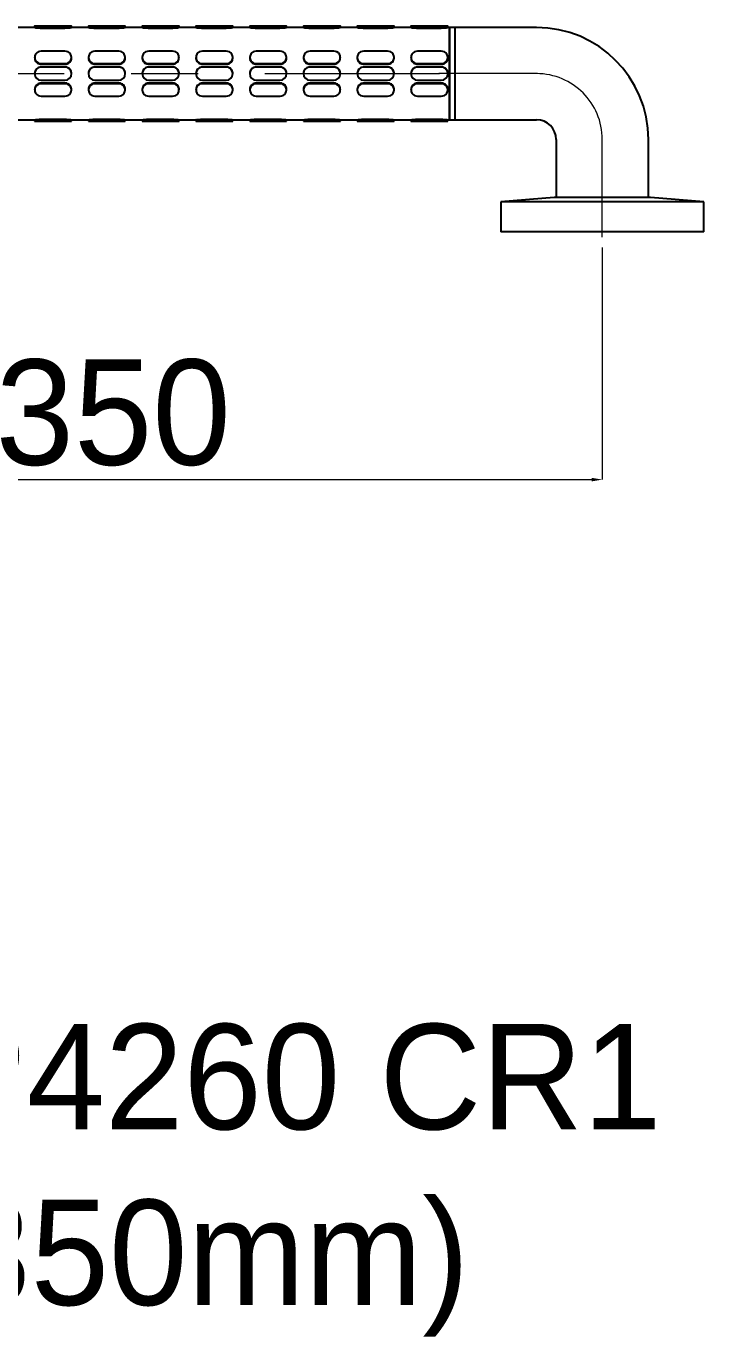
# Model space of a CAD drawing. Extents: x 0 to 3255, y 0 to 2385.
# Drawn here: x 1530.7 to 1787.8, y 749.2 to 1246.5 of the extents above; entities that cross this region are included whole.
import ezdxf

# ---------------------------------------------------------------- set-up
doc = ezdxf.new("R2010")
doc.units = 0
doc.header["$LTSCALE"] = 10
doc.header["$MEASUREMENT"] = 0
doc.header["$PDMODE"] = 3
doc.header["$PDSIZE"] = -10
doc.linetypes.add('CENTERX2', pattern=[20.32, 12.7, -2.54, 2.54, -2.54])
doc.layers.get('0').update_dxf_attribs({"linetype": 'CONTINUOUS'})
doc.layers.get('DEFPOINTS').update_dxf_attribs({"linetype": 'CONTINUOUS'})
doc.layers.add('10', color=7, linetype='CONTINUOUS')
doc.layers.add('中心线层', color=1, linetype='CENTERX2', lineweight=25)
doc.styles.add('Daelim Dimension', font='')
doc.styles.get('Daelim Dimension').set_extended_font_data('나눔고딕')
doc.dimstyles.new('DEFAULT', dxfattribs={"dimscale": 2, "dimtxt": 2, "dimasz": 2, "dimexe": 0, "dimexo": 2, "dimgap": 1, "dimtad": 1, "dimdec": 0, "dimzin": 9, "dimdsep": 46, "dimtxsty": 'Daelim Dimension', "dimcen": 0.5, "dimclrd": 5, "dimclre": 5, "dimclrt": 256, "dimadec": 1, "dimazin": 0, "dimtfac": 1, "dimtdec": 0, "dimtix": 1, "dimtmove": 0, "dimatfit": 3, "dimfxl": 1, "dimtolj": 1, "dimtzin": 1, "dimlwd": 9, "dimlwe": 9, "dimarcsym": 0})

# ---------------------------------------------------------------- blocks, each defined once
blk = doc.blocks.new('*D4')
at = {"layer": '10', "color": 5, "lineweight": 9, "transparency": 16777216}
for p, q in [((1393.32, 1162.5), (1393.32, 1074.47)), ((1749.32, 1162.5), (1749.32, 1074.47)), ((1397.32, 1074.47), (1745.32, 1074.47))]:
    blk.add_line(p, q, dxfattribs=at)
at = {"layer": '10', "color": 5, "transparency": 16777216}
for points in [[(1397.32, 1075.13), (1397.32, 1073.8), (1393.32, 1074.47)], [(1745.32, 1075.13), (1745.32, 1073.8), (1749.32, 1074.47)]]:
    blk.add_solid(points, dxfattribs=at)
at = {"layer": 'DEFPOINTS', "color": 0, "transparency": 16777216}
for p in [(1393.32, 1166.5), (1749.32, 1166.5), (1749.32, 1074.47)]:
    blk.add_point(p, dxfattribs=at)
at = {"layer": '10', "color": 7, "transparency": 16777216, "insert": (1563.73, 1120.07), "char_height": 40, "attachment_point": 2, "style": 'Daelim Dimension'}
blk.add_mtext('\\A1;350', dxfattribs=at)

msp = doc.modelspace()

# ---------------------------------------------------------------- linework, layer by layer
at = {"color": 7, "linetype": 'Continuous', "lineweight": 25}
for p, q in [((1533.96, 1246), (1527.49, 1246)), ((1533.92, 1246.5), (1533.92, 1246)), ((1545.42, 1246.5), (1536.42, 1246.5)), ((1536.42, 1246.5), (1545.42, 1246.5)), ((1536.42, 1245.82), (1545.42, 1245.82)), ((1554.36, 1246), (1547.89, 1246)), ((1547.92, 1246), (1547.92, 1246.5)), ((1554.32, 1246.5), (1554.32, 1246)), ((1565.82, 1246.5), (1556.82, 1246.5)), ((1556.82, 1246.5), (1565.82, 1246.5)), ((1556.82, 1245.82), (1565.82, 1245.82)), ((1574.76, 1246), (1568.29, 1246)), ((1568.32, 1246), (1568.32, 1246.5)), ((1574.72, 1246.5), (1574.72, 1246)), ((1586.22, 1246.5), (1577.22, 1246.5)), ((1577.22, 1246.5), (1586.22, 1246.5)), ((1577.22, 1245.82), (1586.22, 1245.82)), ((1595.16, 1246), (1588.69, 1246)), ((1588.72, 1246), (1588.72, 1246.5)), ((1595.12, 1246.5), (1595.12, 1246)), ((1606.62, 1246.5), (1597.62, 1246.5)), ((1597.62, 1246.5), (1606.62, 1246.5)), ((1597.62, 1245.82), (1606.62, 1245.82)), ((1615.56, 1246), (1609.09, 1246)), ((1609.12, 1246), (1609.12, 1246.5)), ((1615.52, 1246.5), (1615.52, 1246)), ((1627.02, 1246.5), (1618.02, 1246.5)), ((1618.02, 1246.5), (1627.02, 1246.5)), ((1618.02, 1245.82), (1627.02, 1245.82)), ((1635.96, 1246), (1629.49, 1246)), ((1629.52, 1246), (1629.52, 1246.5)), ((1635.92, 1246.5), (1635.92, 1246)), ((1647.42, 1246.5), (1638.42, 1246.5)), ((1638.42, 1246.5), (1647.42, 1246.5)), ((1638.42, 1245.82), (1647.42, 1245.82)), ((1656.36, 1246), (1649.89, 1246)), ((1649.92, 1246), (1649.92, 1246.5)), ((1656.32, 1246.5), (1656.32, 1246)), ((1667.82, 1246.5), (1658.82, 1246.5)), ((1658.82, 1246.5), (1667.82, 1246.5)), ((1658.82, 1245.82), (1667.82, 1245.82)), ((1676.76, 1246), (1670.29, 1246)), ((1670.32, 1246), (1670.32, 1246.5)), ((1676.72, 1246.5), (1676.72, 1246)), ((1688.22, 1246.5), (1679.22, 1246.5)), ((1679.22, 1246.5), (1688.22, 1246.5)), ((1679.22, 1245.82), (1688.22, 1245.82)), ((1691.32, 1246), (1690.69, 1246)), ((1690.72, 1246), (1690.72, 1246.5)), ((1693.32, 1246), (1691.32, 1246)), ((1691.32, 1228.5), (1691.32, 1246)), ((1691.32, 1246), (1691.32, 1228.5)), ((1724.32, 1246), (1693.32, 1246)), ((1693.32, 1246), (1693.32, 1228.5)), ((1693.32, 1246), (1693.32, 1211)), ((1533.92, 1234.66), (1533.92, 1234.48)), ((1545.42, 1237), (1536.42, 1237)), ((1547.92, 1234.48), (1547.92, 1234.66)), ((1554.32, 1234.66), (1554.32, 1234.48)), ((1565.82, 1237), (1556.82, 1237)), ((1568.32, 1234.48), (1568.32, 1234.66)), ((1574.72, 1234.66), (1574.72, 1234.48)), ((1586.22, 1237), (1577.22, 1237)), ((1588.72, 1234.48), (1588.72, 1234.66)), ((1595.12, 1234.66), (1595.12, 1234.48)), ((1606.62, 1237), (1597.62, 1237)), ((1609.12, 1234.48), (1609.12, 1234.66)), ((1615.52, 1234.66), (1615.52, 1234.48)), ((1627.02, 1237), (1618.02, 1237)), ((1629.52, 1234.48), (1629.52, 1234.66)), ((1635.92, 1234.66), (1635.92, 1234.48)), ((1647.42, 1237), (1638.42, 1237)), ((1649.92, 1234.48), (1649.92, 1234.66)), ((1656.32, 1234.66), (1656.32, 1234.48)), ((1667.82, 1237), (1658.82, 1237)), ((1670.32, 1234.48), (1670.32, 1234.66)), ((1676.72, 1234.66), (1676.72, 1234.48)), ((1688.22, 1237), (1679.22, 1237)), ((1690.72, 1234.48), (1690.72, 1234.66)), ((1533.92, 1228.5), (1533.92, 1228.5)), ((1536.42, 1232.31), (1545.42, 1232.31)), ((1536.42, 1232.07), (1545.42, 1232.07)), ((1545.42, 1231), (1536.42, 1231)), ((1545.42, 1231), (1536.42, 1231)), ((1547.92, 1228.5), (1547.92, 1228.5)), ((1554.32, 1228.5), (1554.32, 1228.5)), ((1556.82, 1232.31), (1565.82, 1232.31)), ((1556.82, 1232.07), (1565.82, 1232.07)), ((1565.82, 1231), (1556.82, 1231)), ((1565.82, 1231), (1556.82, 1231)), ((1568.32, 1228.5), (1568.32, 1228.5)), ((1574.72, 1228.5), (1574.72, 1228.5)), ((1577.22, 1232.31), (1586.22, 1232.31)), ((1577.22, 1232.07), (1586.22, 1232.07)), ((1586.22, 1231), (1577.22, 1231)), ((1586.22, 1231), (1577.22, 1231)), ((1588.72, 1228.5), (1588.72, 1228.5)), ((1595.12, 1228.5), (1595.12, 1228.5)), ((1597.62, 1232.31), (1606.62, 1232.31)), ((1597.62, 1232.07), (1606.62, 1232.07)), ((1606.62, 1231), (1597.62, 1231)), ((1606.62, 1231), (1597.62, 1231)), ((1609.12, 1228.5), (1609.12, 1228.5)), ((1615.52, 1228.5), (1615.52, 1228.5)), ((1618.02, 1232.31), (1627.02, 1232.31)), ((1618.02, 1232.07), (1627.02, 1232.07)), ((1627.02, 1231), (1618.02, 1231)), ((1627.02, 1231), (1618.02, 1231)), ((1629.52, 1228.5), (1629.52, 1228.5)), ((1635.92, 1228.5), (1635.92, 1228.5)), ((1638.42, 1232.31), (1647.42, 1232.31)), ((1638.42, 1232.07), (1647.42, 1232.07)), ((1647.42, 1231), (1638.42, 1231)), ((1647.42, 1231), (1638.42, 1231)), ((1649.92, 1228.5), (1649.92, 1228.5)), ((1656.32, 1228.5), (1656.32, 1228.5)), ((1658.82, 1232.31), (1667.82, 1232.31)), ((1658.82, 1232.07), (1667.82, 1232.07)), ((1667.82, 1231), (1658.82, 1231)), ((1667.82, 1231), (1658.82, 1231)), ((1670.32, 1228.5), (1670.32, 1228.5)), ((1676.72, 1228.5), (1676.72, 1228.5)), ((1679.22, 1232.31), (1688.22, 1232.31)), ((1679.22, 1232.07), (1688.22, 1232.07)), ((1688.22, 1231), (1679.22, 1231)), ((1688.22, 1231), (1679.22, 1231)), ((1690.72, 1228.5), (1690.72, 1228.5)), ((1691.32, 1211), (1691.32, 1228.5)), ((1691.32, 1228.5), (1691.32, 1211)), ((1693.32, 1228.5), (1693.32, 1211)), ((1536.42, 1226), (1545.42, 1226)), ((1545.42, 1224.92), (1536.42, 1224.92)), ((1545.42, 1224.69), (1536.42, 1224.69)), ((1556.82, 1226), (1565.82, 1226)), ((1565.82, 1224.92), (1556.82, 1224.92)), ((1565.82, 1224.69), (1556.82, 1224.69)), ((1577.22, 1226), (1586.22, 1226)), ((1586.22, 1224.92), (1577.22, 1224.92)), ((1586.22, 1224.69), (1577.22, 1224.69)), ((1597.62, 1226), (1606.62, 1226)), ((1606.62, 1224.92), (1597.62, 1224.92)), ((1606.62, 1224.69), (1597.62, 1224.69)), ((1618.02, 1226), (1627.02, 1226)), ((1627.02, 1224.92), (1618.02, 1224.92)), ((1627.02, 1224.69), (1618.02, 1224.69)), ((1638.42, 1226), (1647.42, 1226)), ((1647.42, 1224.92), (1638.42, 1224.92)), ((1647.42, 1224.69), (1638.42, 1224.69)), ((1658.82, 1226), (1667.82, 1226)), ((1667.82, 1224.92), (1658.82, 1224.92)), ((1667.82, 1224.69), (1658.82, 1224.69)), ((1679.22, 1226), (1688.22, 1226)), ((1688.22, 1224.92), (1679.22, 1224.92)), ((1688.22, 1224.69), (1679.22, 1224.69)), ((1533.92, 1222.52), (1533.92, 1222.34)), ((1536.42, 1219.99), (1545.42, 1219.99)), ((1547.92, 1222.34), (1547.92, 1222.52)), ((1554.32, 1222.52), (1554.32, 1222.34)), ((1556.82, 1219.99), (1565.82, 1219.99)), ((1568.32, 1222.34), (1568.32, 1222.52)), ((1574.72, 1222.52), (1574.72, 1222.34)), ((1577.22, 1219.99), (1586.22, 1219.99)), ((1588.72, 1222.34), (1588.72, 1222.52)), ((1595.12, 1222.52), (1595.12, 1222.34)), ((1597.62, 1219.99), (1606.62, 1219.99)), ((1609.12, 1222.34), (1609.12, 1222.52)), ((1615.52, 1222.52), (1615.52, 1222.34)), ((1618.02, 1219.99), (1627.02, 1219.99)), ((1629.52, 1222.34), (1629.52, 1222.52)), ((1635.92, 1222.52), (1635.92, 1222.34)), ((1638.42, 1219.99), (1647.42, 1219.99)), ((1649.92, 1222.34), (1649.92, 1222.52)), ((1656.32, 1222.52), (1656.32, 1222.34)), ((1658.82, 1219.99), (1667.82, 1219.99)), ((1670.32, 1222.34), (1670.32, 1222.52)), ((1676.72, 1222.52), (1676.72, 1222.34)), ((1679.22, 1219.99), (1688.22, 1219.99)), ((1690.72, 1222.34), (1690.72, 1222.52)), ((1527.49, 1211), (1533.96, 1211)), ((1533.92, 1211), (1533.92, 1210.5)), ((1536.42, 1211.18), (1545.42, 1211.18)), ((1536.42, 1210.5), (1545.42, 1210.5)), ((1547.89, 1211), (1554.36, 1211)), ((1547.92, 1210.5), (1547.92, 1211)), ((1554.32, 1211), (1554.32, 1210.5)), ((1556.82, 1211.18), (1565.82, 1211.18)), ((1556.82, 1210.5), (1565.82, 1210.5)), ((1568.29, 1211), (1574.76, 1211)), ((1568.32, 1210.5), (1568.32, 1211)), ((1574.72, 1211), (1574.72, 1210.5)), ((1577.22, 1211.18), (1586.22, 1211.18)), ((1577.22, 1210.5), (1586.22, 1210.5)), ((1588.69, 1211), (1595.16, 1211)), ((1588.72, 1210.5), (1588.72, 1211)), ((1595.12, 1211), (1595.12, 1210.5)), ((1597.62, 1211.18), (1606.62, 1211.18)), ((1597.62, 1210.5), (1606.62, 1210.5)), ((1609.09, 1211), (1615.56, 1211)), ((1609.12, 1210.5), (1609.12, 1211)), ((1615.52, 1211), (1615.52, 1210.5)), ((1618.02, 1211.18), (1627.02, 1211.18)), ((1618.02, 1210.5), (1627.02, 1210.5)), ((1629.49, 1211), (1635.96, 1211)), ((1629.52, 1210.5), (1629.52, 1211)), ((1635.92, 1211), (1635.92, 1210.5)), ((1638.42, 1211.18), (1647.42, 1211.18)), ((1638.42, 1210.5), (1647.42, 1210.5)), ((1649.89, 1211), (1656.36, 1211)), ((1649.92, 1210.5), (1649.92, 1211)), ((1656.32, 1211), (1656.32, 1210.5)), ((1658.82, 1211.18), (1667.82, 1211.18)), ((1658.82, 1210.5), (1667.82, 1210.5)), ((1670.29, 1211), (1676.76, 1211)), ((1670.32, 1210.5), (1670.32, 1211)), ((1676.72, 1211), (1676.72, 1210.5)), ((1679.22, 1211.18), (1688.22, 1211.18)), ((1679.22, 1210.5), (1688.22, 1210.5)), ((1690.69, 1211), (1691.32, 1211)), ((1690.72, 1210.5), (1690.72, 1211)), ((1691.32, 1211), (1693.32, 1211)), ((1693.32, 1211), (1724.32, 1211)), ((1731.82, 1203.5), (1731.82, 1181.5)), ((1766.82, 1181.5), (1766.82, 1203.5)), ((1731.07, 1181.5), (1710.82, 1179.89)), ((1710.82, 1179.89), (1710.82, 1168.5)), ((1787.82, 1179.89), (1710.82, 1179.89)), ((1767.57, 1181.5), (1731.07, 1181.5)), ((1787.82, 1179.89), (1767.57, 1181.5)), ((1787.82, 1168.5), (1787.82, 1179.89)), ((1787.82, 1168.5), (1710.82, 1168.5))]:
    msp.add_line(p, q, dxfattribs=at)
at = {"color": 7, "linetype": 'Continuous', "lineweight": 25, "flags": 128}
for points in [[(1536.42, 1246.5), (1535.47, 1246.5), (1534.66, 1246.5), (1534.11, 1246.5), (1533.92, 1246.5), (1534.11, 1246.5), (1534.66, 1246.5), (1535.47, 1246.5), (1536.42, 1246.5)], [(1545.42, 1246.5), (1546.38, 1246.5), (1547.19, 1246.5), (1547.73, 1246.5), (1547.92, 1246.5), (1547.73, 1246.5), (1547.19, 1246.5), (1546.38, 1246.5), (1545.42, 1246.5)], [(1556.82, 1246.5), (1555.87, 1246.5), (1555.06, 1246.5), (1554.51, 1246.5), (1554.32, 1246.5), (1554.51, 1246.5), (1555.06, 1246.5), (1555.87, 1246.5), (1556.82, 1246.5)], [(1565.82, 1246.5), (1566.78, 1246.5), (1567.59, 1246.5), (1568.13, 1246.5), (1568.32, 1246.5), (1568.13, 1246.5), (1567.59, 1246.5), (1566.78, 1246.5), (1565.82, 1246.5)], [(1577.22, 1246.5), (1576.27, 1246.5), (1575.46, 1246.5), (1574.91, 1246.5), (1574.72, 1246.5), (1574.91, 1246.5), (1575.46, 1246.5), (1576.27, 1246.5), (1577.22, 1246.5)], [(1586.22, 1246.5), (1587.18, 1246.5), (1587.99, 1246.5), (1588.53, 1246.5), (1588.72, 1246.5), (1588.53, 1246.5), (1587.99, 1246.5), (1587.18, 1246.5), (1586.22, 1246.5)], [(1597.62, 1246.5), (1596.67, 1246.5), (1595.86, 1246.5), (1595.31, 1246.5), (1595.12, 1246.5), (1595.31, 1246.5), (1595.86, 1246.5), (1596.67, 1246.5), (1597.62, 1246.5)], [(1606.62, 1246.5), (1607.58, 1246.5), (1608.39, 1246.5), (1608.93, 1246.5), (1609.12, 1246.5), (1608.93, 1246.5), (1608.39, 1246.5), (1607.58, 1246.5), (1606.62, 1246.5)], [(1618.02, 1246.5), (1617.07, 1246.5), (1616.26, 1246.5), (1615.71, 1246.5), (1615.52, 1246.5), (1615.71, 1246.5), (1616.26, 1246.5), (1617.07, 1246.5), (1618.02, 1246.5)], [(1627.02, 1246.5), (1627.98, 1246.5), (1628.79, 1246.5), (1629.33, 1246.5), (1629.52, 1246.5), (1629.33, 1246.5), (1628.79, 1246.5), (1627.98, 1246.5), (1627.02, 1246.5)], [(1638.42, 1246.5), (1637.47, 1246.5), (1636.66, 1246.5), (1636.11, 1246.5), (1635.92, 1246.5), (1636.11, 1246.5), (1636.66, 1246.5), (1637.47, 1246.5), (1638.42, 1246.5)], [(1647.42, 1246.5), (1648.38, 1246.5), (1649.19, 1246.5), (1649.73, 1246.5), (1649.92, 1246.5), (1649.73, 1246.5), (1649.19, 1246.5), (1648.38, 1246.5), (1647.42, 1246.5)], [(1658.82, 1246.5), (1657.87, 1246.5), (1657.06, 1246.5), (1656.51, 1246.5), (1656.32, 1246.5), (1656.51, 1246.5), (1657.06, 1246.5), (1657.87, 1246.5), (1658.82, 1246.5)], [(1667.82, 1246.5), (1668.78, 1246.5), (1669.59, 1246.5), (1670.13, 1246.5), (1670.32, 1246.5), (1670.13, 1246.5), (1669.59, 1246.5), (1668.78, 1246.5), (1667.82, 1246.5)], [(1679.22, 1246.5), (1678.27, 1246.5), (1677.46, 1246.5), (1676.91, 1246.5), (1676.72, 1246.5), (1676.91, 1246.5), (1677.46, 1246.5), (1678.27, 1246.5), (1679.22, 1246.5)], [(1688.22, 1246.5), (1689.18, 1246.5), (1689.99, 1246.5), (1690.53, 1246.5), (1690.72, 1246.5), (1690.53, 1246.5), (1689.99, 1246.5), (1689.18, 1246.5), (1688.22, 1246.5)], [(1533.92, 1210.5), (1534.11, 1210.5), (1534.66, 1210.5), (1535.47, 1210.5), (1536.42, 1210.5)], [(1545.42, 1210.5), (1546.38, 1210.5), (1547.19, 1210.5), (1547.73, 1210.5), (1547.92, 1210.5)], [(1554.32, 1210.5), (1554.51, 1210.5), (1555.06, 1210.5), (1555.87, 1210.5), (1556.82, 1210.5)], [(1565.82, 1210.5), (1566.78, 1210.5), (1567.59, 1210.5), (1568.13, 1210.5), (1568.32, 1210.5)], [(1574.72, 1210.5), (1574.91, 1210.5), (1575.46, 1210.5), (1576.27, 1210.5), (1577.22, 1210.5)], [(1586.22, 1210.5), (1587.18, 1210.5), (1587.99, 1210.5), (1588.53, 1210.5), (1588.72, 1210.5)], [(1595.12, 1210.5), (1595.31, 1210.5), (1595.86, 1210.5), (1596.67, 1210.5), (1597.62, 1210.5)], [(1606.62, 1210.5), (1607.58, 1210.5), (1608.39, 1210.5), (1608.93, 1210.5), (1609.12, 1210.5)], [(1615.52, 1210.5), (1615.71, 1210.5), (1616.26, 1210.5), (1617.07, 1210.5), (1618.02, 1210.5)], [(1627.02, 1210.5), (1627.98, 1210.5), (1628.79, 1210.5), (1629.33, 1210.5), (1629.52, 1210.5)], [(1635.92, 1210.5), (1636.11, 1210.5), (1636.66, 1210.5), (1637.47, 1210.5), (1638.42, 1210.5)], [(1647.42, 1210.5), (1648.38, 1210.5), (1649.19, 1210.5), (1649.73, 1210.5), (1649.92, 1210.5)], [(1656.32, 1210.5), (1656.51, 1210.5), (1657.06, 1210.5), (1657.87, 1210.5), (1658.82, 1210.5)], [(1667.82, 1210.5), (1668.78, 1210.5), (1669.59, 1210.5), (1670.13, 1210.5), (1670.32, 1210.5)], [(1676.72, 1210.5), (1676.91, 1210.5), (1677.46, 1210.5), (1678.27, 1210.5), (1679.22, 1210.5)], [(1688.22, 1210.5), (1689.18, 1210.5), (1689.99, 1210.5), (1690.53, 1210.5), (1690.72, 1210.5)]]:
    msp.add_lwpolyline(points, dxfattribs=at)
at = {"color": 7, "linetype": 'Continuous', "lineweight": 25}
for centre, radius, start, end in [((1724.32, 1203.5), 42.5, 0, 90), ((1536.31, 1234.66), 2.35, 87.1336, 272.8664), ((1545.54, 1234.66), 2.35, 267.1336, 92.8664), ((1556.71, 1234.66), 2.35, 87.1336, 272.8664), ((1565.94, 1234.66), 2.35, 267.1336, 92.8664), ((1577.11, 1234.66), 2.35, 87.1336, 272.8664), ((1586.34, 1234.66), 2.35, 267.1336, 92.8664), ((1597.51, 1234.66), 2.35, 87.1336, 272.8664), ((1606.74, 1234.66), 2.35, 267.1336, 92.8664), ((1617.91, 1234.66), 2.35, 87.1336, 272.8664), ((1627.14, 1234.66), 2.35, 267.1336, 92.8664), ((1638.31, 1234.66), 2.35, 87.1336, 272.8664), ((1647.54, 1234.66), 2.35, 267.1336, 92.8664), ((1658.71, 1234.66), 2.35, 87.1336, 272.8664), ((1667.94, 1234.66), 2.35, 267.1336, 92.8664), ((1679.11, 1234.66), 2.35, 87.1336, 272.8664), ((1688.34, 1234.66), 2.35, 267.1336, 92.8664), ((1536.42, 1228.5), 2.5, 90, 270), ((1545.42, 1228.5), 2.5, 270, 90), ((1556.82, 1228.5), 2.5, 90, 270), ((1565.82, 1228.5), 2.5, 270, 90), ((1577.22, 1228.5), 2.5, 90, 270), ((1586.22, 1228.5), 2.5, 270, 90), ((1597.62, 1228.5), 2.5, 90, 270), ((1606.62, 1228.5), 2.5, 270, 90), ((1618.02, 1228.5), 2.5, 90, 270), ((1627.02, 1228.5), 2.5, 270, 90), ((1638.42, 1228.5), 2.5, 90, 270), ((1647.42, 1228.5), 2.5, 270, 90), ((1658.82, 1228.5), 2.5, 90, 270), ((1667.82, 1228.5), 2.5, 270, 90), ((1679.22, 1228.5), 2.5, 90, 270), ((1688.22, 1228.5), 2.5, 270, 90), ((1536.31, 1222.34), 2.35, 87.1314, 272.8686), ((1545.54, 1222.34), 2.35, 267.1314, 92.8686), ((1556.71, 1222.34), 2.35, 87.1314, 272.8686), ((1565.94, 1222.34), 2.35, 267.1314, 92.8686), ((1577.11, 1222.34), 2.35, 87.1314, 272.8686), ((1586.34, 1222.34), 2.35, 267.1314, 92.8686), ((1597.51, 1222.34), 2.35, 87.1314, 272.8686), ((1606.74, 1222.34), 2.35, 267.1314, 92.8686), ((1617.91, 1222.34), 2.35, 87.1314, 272.8686), ((1627.14, 1222.34), 2.35, 267.1314, 92.8686), ((1638.31, 1222.34), 2.35, 87.1314, 272.8686), ((1647.54, 1222.34), 2.35, 267.1314, 92.8686), ((1658.71, 1222.34), 2.35, 87.1314, 272.8686), ((1667.94, 1222.34), 2.35, 267.1314, 92.8686), ((1679.11, 1222.34), 2.35, 87.1314, 272.8686), ((1688.34, 1222.34), 2.35, 267.1314, 92.8686), ((1724.32, 1203.5), 7.5, 0, 90)]:
    msp.add_arc(centre, radius, start, end, dxfattribs=at)
for points, knots in [([(1533.96, 1246), (1533.95, 1246), (1533.91, 1246), (1534.14, 1245.97), (1534.61, 1245.91), (1535.31, 1245.85), (1535.95, 1245.82), (1536.33, 1245.82), (1536.42, 1245.82)], [0, 0, 0, 0, 0.071188, 0.283484, 0.496529, 0.71147, 0.926531, 1, 1, 1, 1]), ([(1545.42, 1245.82), (1545.7, 1245.82), (1546.26, 1245.83), (1547.01, 1245.89), (1547.57, 1245.95), (1547.89, 1246), (1547.89, 1246), (1547.89, 1246)], [0, 0, 0, 0, 0.213281, 0.426508, 0.641108, 0.856624, 1, 1, 1, 1]), ([(1554.36, 1246), (1554.35, 1246), (1554.31, 1246), (1554.54, 1245.97), (1555.01, 1245.91), (1555.71, 1245.85), (1556.35, 1245.82), (1556.73, 1245.82), (1556.82, 1245.82)], [0, 0, 0, 0, 0.071188, 0.283484, 0.496529, 0.71147, 0.926531, 1, 1, 1, 1]), ([(1565.82, 1245.82), (1566.1, 1245.82), (1566.66, 1245.83), (1567.41, 1245.89), (1567.97, 1245.95), (1568.29, 1246), (1568.29, 1246), (1568.29, 1246)], [0, 0, 0, 0, 0.213281, 0.426508, 0.641108, 0.856624, 1, 1, 1, 1]), ([(1574.76, 1246), (1574.75, 1246), (1574.71, 1246), (1574.94, 1245.97), (1575.41, 1245.91), (1576.11, 1245.85), (1576.75, 1245.82), (1577.13, 1245.82), (1577.22, 1245.82)], [0, 0, 0, 0, 0.071188, 0.283484, 0.496529, 0.71147, 0.926531, 1, 1, 1, 1]), ([(1586.22, 1245.82), (1586.5, 1245.82), (1587.06, 1245.83), (1587.81, 1245.89), (1588.37, 1245.95), (1588.69, 1246), (1588.69, 1246), (1588.69, 1246)], [0, 0, 0, 0, 0.213281, 0.426508, 0.641108, 0.856624, 1, 1, 1, 1]), ([(1595.16, 1246), (1595.15, 1246), (1595.11, 1246), (1595.34, 1245.97), (1595.81, 1245.91), (1596.51, 1245.85), (1597.15, 1245.82), (1597.53, 1245.82), (1597.62, 1245.82)], [0, 0, 0, 0, 0.071188, 0.283484, 0.496529, 0.71147, 0.926531, 1, 1, 1, 1]), ([(1606.62, 1245.82), (1606.9, 1245.82), (1607.46, 1245.83), (1608.21, 1245.89), (1608.77, 1245.95), (1609.09, 1246), (1609.09, 1246), (1609.09, 1246)], [0, 0, 0, 0, 0.213281, 0.426508, 0.641108, 0.856624, 1, 1, 1, 1]), ([(1615.56, 1246), (1615.55, 1246), (1615.51, 1246), (1615.74, 1245.97), (1616.21, 1245.91), (1616.91, 1245.85), (1617.55, 1245.82), (1617.93, 1245.82), (1618.02, 1245.82)], [0, 0, 0, 0, 0.071188, 0.283484, 0.496529, 0.71147, 0.926531, 1, 1, 1, 1]), ([(1627.02, 1245.82), (1627.3, 1245.82), (1627.86, 1245.83), (1628.61, 1245.89), (1629.17, 1245.95), (1629.49, 1246), (1629.49, 1246), (1629.49, 1246)], [0, 0, 0, 0, 0.213281, 0.426508, 0.641108, 0.856624, 1, 1, 1, 1]), ([(1635.96, 1246), (1635.95, 1246), (1635.91, 1246), (1636.14, 1245.97), (1636.61, 1245.91), (1637.31, 1245.85), (1637.95, 1245.82), (1638.33, 1245.82), (1638.42, 1245.82)], [0, 0, 0, 0, 0.071188, 0.283484, 0.496529, 0.71147, 0.926531, 1, 1, 1, 1]), ([(1647.42, 1245.82), (1647.7, 1245.82), (1648.26, 1245.83), (1649.01, 1245.89), (1649.57, 1245.95), (1649.89, 1246), (1649.89, 1246), (1649.89, 1246)], [0, 0, 0, 0, 0.213281, 0.426508, 0.641108, 0.856624, 1, 1, 1, 1]), ([(1656.36, 1246), (1656.35, 1246), (1656.31, 1246), (1656.54, 1245.97), (1657.01, 1245.91), (1657.71, 1245.85), (1658.35, 1245.82), (1658.73, 1245.82), (1658.82, 1245.82)], [0, 0, 0, 0, 0.071188, 0.283484, 0.496529, 0.71147, 0.926531, 1, 1, 1, 1]), ([(1667.82, 1245.82), (1668.1, 1245.82), (1668.66, 1245.83), (1669.41, 1245.89), (1669.97, 1245.95), (1670.29, 1246), (1670.29, 1246), (1670.29, 1246)], [0, 0, 0, 0, 0.213281, 0.426508, 0.641108, 0.856624, 1, 1, 1, 1]), ([(1676.76, 1246), (1676.75, 1246), (1676.71, 1246), (1676.94, 1245.97), (1677.41, 1245.91), (1678.11, 1245.85), (1678.75, 1245.82), (1679.13, 1245.82), (1679.22, 1245.82)], [0, 0, 0, 0, 0.071188, 0.283484, 0.496529, 0.71147, 0.926531, 1, 1, 1, 1]), ([(1688.22, 1245.82), (1688.5, 1245.82), (1689.06, 1245.83), (1689.81, 1245.89), (1690.37, 1245.95), (1690.69, 1246), (1690.69, 1246), (1690.69, 1246)], [0, 0, 0, 0, 0.213281, 0.426508, 0.641108, 0.856624, 1, 1, 1, 1]), ([(1533.96, 1234.48), (1533.95, 1234.4), (1533.91, 1234.05), (1534.14, 1233.44), (1534.61, 1232.77), (1535.31, 1232.28), (1535.95, 1232.09), (1536.33, 1232.08), (1536.42, 1232.07)], [0, 0, 0, 0, 0.070496, 0.28295, 0.496154, 0.711255, 0.926476, 1, 1, 1, 1]), ([(1545.42, 1232.07), (1545.7, 1232.1), (1546.26, 1232.15), (1547.01, 1232.57), (1547.57, 1233.19), (1547.89, 1233.86), (1547.89, 1234.31), (1547.89, 1234.48)], [0, 0, 0, 0, 0.213248, 0.426444, 0.641012, 0.856495, 1, 1, 1, 1]), ([(1554.36, 1234.48), (1554.35, 1234.4), (1554.31, 1234.05), (1554.54, 1233.44), (1555.01, 1232.77), (1555.71, 1232.28), (1556.35, 1232.09), (1556.73, 1232.08), (1556.82, 1232.07)], [0, 0, 0, 0, 0.070496, 0.28295, 0.496154, 0.711255, 0.926476, 1, 1, 1, 1]), ([(1565.82, 1232.07), (1566.1, 1232.1), (1566.66, 1232.15), (1567.41, 1232.57), (1567.97, 1233.19), (1568.29, 1233.86), (1568.29, 1234.31), (1568.29, 1234.48)], [0, 0, 0, 0, 0.213248, 0.426444, 0.641012, 0.856495, 1, 1, 1, 1]), ([(1574.76, 1234.48), (1574.75, 1234.4), (1574.71, 1234.05), (1574.94, 1233.44), (1575.41, 1232.77), (1576.11, 1232.28), (1576.75, 1232.09), (1577.13, 1232.08), (1577.22, 1232.07)], [0, 0, 0, 0, 0.070496, 0.28295, 0.496154, 0.711255, 0.926476, 1, 1, 1, 1]), ([(1586.22, 1232.07), (1586.5, 1232.1), (1587.06, 1232.15), (1587.81, 1232.57), (1588.37, 1233.19), (1588.69, 1233.86), (1588.69, 1234.31), (1588.69, 1234.48)], [0, 0, 0, 0, 0.213248, 0.426444, 0.641012, 0.856495, 1, 1, 1, 1]), ([(1595.16, 1234.48), (1595.15, 1234.4), (1595.11, 1234.05), (1595.34, 1233.44), (1595.81, 1232.77), (1596.51, 1232.28), (1597.15, 1232.09), (1597.53, 1232.08), (1597.62, 1232.07)], [0, 0, 0, 0, 0.070496, 0.28295, 0.496154, 0.711255, 0.926476, 1, 1, 1, 1]), ([(1606.62, 1232.07), (1606.9, 1232.1), (1607.46, 1232.15), (1608.21, 1232.57), (1608.77, 1233.19), (1609.09, 1233.86), (1609.09, 1234.31), (1609.09, 1234.48)], [0, 0, 0, 0, 0.213248, 0.426444, 0.641012, 0.856495, 1, 1, 1, 1]), ([(1615.56, 1234.48), (1615.55, 1234.4), (1615.51, 1234.05), (1615.74, 1233.44), (1616.21, 1232.77), (1616.91, 1232.28), (1617.55, 1232.09), (1617.93, 1232.08), (1618.02, 1232.07)], [0, 0, 0, 0, 0.070496, 0.28295, 0.496154, 0.711255, 0.926476, 1, 1, 1, 1]), ([(1627.02, 1232.07), (1627.3, 1232.1), (1627.86, 1232.15), (1628.61, 1232.57), (1629.17, 1233.19), (1629.49, 1233.86), (1629.49, 1234.31), (1629.49, 1234.48)], [0, 0, 0, 0, 0.213248, 0.426444, 0.641012, 0.856495, 1, 1, 1, 1]), ([(1635.96, 1234.48), (1635.95, 1234.4), (1635.91, 1234.05), (1636.14, 1233.44), (1636.61, 1232.77), (1637.31, 1232.28), (1637.95, 1232.09), (1638.33, 1232.08), (1638.42, 1232.07)], [0, 0, 0, 0, 0.070496, 0.28295, 0.496154, 0.711255, 0.926476, 1, 1, 1, 1]), ([(1647.42, 1232.07), (1647.7, 1232.1), (1648.26, 1232.15), (1649.01, 1232.57), (1649.57, 1233.19), (1649.89, 1233.86), (1649.89, 1234.31), (1649.89, 1234.48)], [0, 0, 0, 0, 0.213248, 0.426444, 0.641012, 0.856495, 1, 1, 1, 1]), ([(1656.36, 1234.48), (1656.35, 1234.4), (1656.31, 1234.05), (1656.54, 1233.44), (1657.01, 1232.77), (1657.71, 1232.28), (1658.35, 1232.09), (1658.73, 1232.08), (1658.82, 1232.07)], [0, 0, 0, 0, 0.070496, 0.28295, 0.496154, 0.711255, 0.926476, 1, 1, 1, 1]), ([(1667.82, 1232.07), (1668.1, 1232.1), (1668.66, 1232.15), (1669.41, 1232.57), (1669.97, 1233.19), (1670.29, 1233.86), (1670.29, 1234.31), (1670.29, 1234.48)], [0, 0, 0, 0, 0.213248, 0.426444, 0.641012, 0.856495, 1, 1, 1, 1]), ([(1676.76, 1234.48), (1676.75, 1234.4), (1676.71, 1234.05), (1676.94, 1233.44), (1677.41, 1232.77), (1678.11, 1232.28), (1678.75, 1232.09), (1679.13, 1232.08), (1679.22, 1232.07)], [0, 0, 0, 0, 0.070496, 0.28295, 0.496154, 0.711255, 0.926476, 1, 1, 1, 1]), ([(1688.22, 1232.07), (1688.5, 1232.1), (1689.06, 1232.15), (1689.81, 1232.57), (1690.37, 1233.19), (1690.69, 1233.86), (1690.69, 1234.31), (1690.69, 1234.48)], [0, 0, 0, 0, 0.213248, 0.426444, 0.641012, 0.856495, 1, 1, 1, 1]), ([(1536.42, 1231), (1536.14, 1230.97), (1535.59, 1230.92), (1534.84, 1230.49), (1534.28, 1229.86), (1533.96, 1229.16), (1533.96, 1228.69), (1533.96, 1228.5)], [0, 0, 0, 0, 0.213248, 0.426444, 0.641012, 0.856495, 1, 1, 1, 1]), ([(1547.89, 1228.5), (1547.9, 1228.59), (1547.94, 1228.96), (1547.71, 1229.6), (1547.24, 1230.29), (1546.54, 1230.79), (1545.9, 1230.98), (1545.52, 1231), (1545.42, 1231)], [0, 0, 0, 0, 0.070496, 0.28295, 0.496154, 0.711255, 0.926476, 1, 1, 1, 1]), ([(1556.82, 1231), (1556.54, 1230.97), (1555.99, 1230.92), (1555.24, 1230.49), (1554.68, 1229.86), (1554.36, 1229.16), (1554.36, 1228.69), (1554.36, 1228.5)], [0, 0, 0, 0, 0.213248, 0.426444, 0.641012, 0.856495, 1, 1, 1, 1]), ([(1568.29, 1228.5), (1568.3, 1228.59), (1568.34, 1228.96), (1568.11, 1229.6), (1567.64, 1230.29), (1566.94, 1230.79), (1566.3, 1230.98), (1565.92, 1231), (1565.82, 1231)], [0, 0, 0, 0, 0.070496, 0.28295, 0.496154, 0.711255, 0.926476, 1, 1, 1, 1]), ([(1577.22, 1231), (1576.94, 1230.97), (1576.39, 1230.92), (1575.64, 1230.49), (1575.08, 1229.86), (1574.76, 1229.16), (1574.76, 1228.69), (1574.76, 1228.5)], [0, 0, 0, 0, 0.213248, 0.426444, 0.641012, 0.856495, 1, 1, 1, 1]), ([(1588.69, 1228.5), (1588.7, 1228.59), (1588.74, 1228.96), (1588.51, 1229.6), (1588.04, 1230.29), (1587.34, 1230.79), (1586.7, 1230.98), (1586.32, 1231), (1586.22, 1231)], [0, 0, 0, 0, 0.070496, 0.28295, 0.496154, 0.711255, 0.926476, 1, 1, 1, 1]), ([(1597.62, 1231), (1597.34, 1230.97), (1596.79, 1230.92), (1596.04, 1230.49), (1595.48, 1229.86), (1595.16, 1229.16), (1595.16, 1228.69), (1595.16, 1228.5)], [0, 0, 0, 0, 0.213248, 0.426444, 0.641012, 0.856495, 1, 1, 1, 1]), ([(1609.09, 1228.5), (1609.1, 1228.59), (1609.14, 1228.96), (1608.91, 1229.6), (1608.44, 1230.29), (1607.74, 1230.79), (1607.1, 1230.98), (1606.72, 1231), (1606.62, 1231)], [0, 0, 0, 0, 0.070496, 0.28295, 0.496154, 0.711255, 0.926476, 1, 1, 1, 1]), ([(1618.02, 1231), (1617.74, 1230.97), (1617.19, 1230.92), (1616.44, 1230.49), (1615.88, 1229.86), (1615.56, 1229.16), (1615.56, 1228.69), (1615.56, 1228.5)], [0, 0, 0, 0, 0.213248, 0.426444, 0.641012, 0.856495, 1, 1, 1, 1]), ([(1629.49, 1228.5), (1629.5, 1228.59), (1629.54, 1228.96), (1629.31, 1229.6), (1628.84, 1230.29), (1628.14, 1230.79), (1627.5, 1230.98), (1627.12, 1231), (1627.02, 1231)], [0, 0, 0, 0, 0.070496, 0.28295, 0.496154, 0.711255, 0.926476, 1, 1, 1, 1]), ([(1638.42, 1231), (1638.14, 1230.97), (1637.59, 1230.92), (1636.84, 1230.49), (1636.28, 1229.86), (1635.96, 1229.16), (1635.96, 1228.69), (1635.96, 1228.5)], [0, 0, 0, 0, 0.213248, 0.426444, 0.641012, 0.856495, 1, 1, 1, 1]), ([(1649.89, 1228.5), (1649.9, 1228.59), (1649.94, 1228.96), (1649.71, 1229.6), (1649.24, 1230.29), (1648.54, 1230.79), (1647.9, 1230.98), (1647.52, 1231), (1647.42, 1231)], [0, 0, 0, 0, 0.070496, 0.28295, 0.496154, 0.711255, 0.926476, 1, 1, 1, 1]), ([(1658.82, 1231), (1658.54, 1230.97), (1657.99, 1230.92), (1657.24, 1230.49), (1656.68, 1229.86), (1656.36, 1229.16), (1656.36, 1228.69), (1656.36, 1228.5)], [0, 0, 0, 0, 0.213248, 0.426444, 0.641012, 0.856495, 1, 1, 1, 1]), ([(1670.29, 1228.5), (1670.3, 1228.59), (1670.34, 1228.96), (1670.11, 1229.6), (1669.64, 1230.29), (1668.94, 1230.79), (1668.3, 1230.98), (1667.92, 1231), (1667.82, 1231)], [0, 0, 0, 0, 0.070496, 0.28295, 0.496154, 0.711255, 0.926476, 1, 1, 1, 1]), ([(1679.22, 1231), (1678.94, 1230.97), (1678.39, 1230.92), (1677.64, 1230.49), (1677.08, 1229.86), (1676.76, 1229.16), (1676.76, 1228.69), (1676.76, 1228.5)], [0, 0, 0, 0, 0.213248, 0.426444, 0.641012, 0.856495, 1, 1, 1, 1]), ([(1690.69, 1228.5), (1690.7, 1228.59), (1690.74, 1228.96), (1690.51, 1229.6), (1690.04, 1230.29), (1689.34, 1230.79), (1688.7, 1230.98), (1688.32, 1231), (1688.22, 1231)], [0, 0, 0, 0, 0.070496, 0.28295, 0.496154, 0.711255, 0.926476, 1, 1, 1, 1]), ([(1536.42, 1224.92), (1536.14, 1224.9), (1535.59, 1224.84), (1534.84, 1224.42), (1534.28, 1223.81), (1533.96, 1223.13), (1533.96, 1222.69), (1533.96, 1222.51)], [0, 0, 0, 0, 0.213248, 0.426444, 0.641012, 0.856495, 1, 1, 1, 1]), ([(1547.89, 1222.52), (1547.9, 1222.6), (1547.94, 1222.95), (1547.71, 1223.56), (1547.24, 1224.23), (1546.54, 1224.72), (1545.9, 1224.91), (1545.52, 1224.92), (1545.42, 1224.92)], [0, 0, 0, 0, 0.070496, 0.28295, 0.496154, 0.711255, 0.926476, 1, 1, 1, 1]), ([(1556.82, 1224.92), (1556.54, 1224.9), (1555.99, 1224.84), (1555.24, 1224.42), (1554.68, 1223.81), (1554.36, 1223.13), (1554.36, 1222.69), (1554.36, 1222.51)], [0, 0, 0, 0, 0.213248, 0.426444, 0.641012, 0.856495, 1, 1, 1, 1]), ([(1568.29, 1222.52), (1568.3, 1222.6), (1568.34, 1222.95), (1568.11, 1223.56), (1567.64, 1224.23), (1566.94, 1224.72), (1566.3, 1224.91), (1565.92, 1224.92), (1565.82, 1224.92)], [0, 0, 0, 0, 0.070496, 0.28295, 0.496154, 0.711255, 0.926476, 1, 1, 1, 1]), ([(1577.22, 1224.92), (1576.94, 1224.9), (1576.39, 1224.84), (1575.64, 1224.42), (1575.08, 1223.81), (1574.76, 1223.13), (1574.76, 1222.69), (1574.76, 1222.51)], [0, 0, 0, 0, 0.213248, 0.426444, 0.641012, 0.856495, 1, 1, 1, 1]), ([(1588.69, 1222.52), (1588.7, 1222.6), (1588.74, 1222.95), (1588.51, 1223.56), (1588.04, 1224.23), (1587.34, 1224.72), (1586.7, 1224.91), (1586.32, 1224.92), (1586.22, 1224.92)], [0, 0, 0, 0, 0.070496, 0.28295, 0.496154, 0.711255, 0.926476, 1, 1, 1, 1]), ([(1597.62, 1224.92), (1597.34, 1224.9), (1596.79, 1224.84), (1596.04, 1224.42), (1595.48, 1223.81), (1595.16, 1223.13), (1595.16, 1222.69), (1595.16, 1222.51)], [0, 0, 0, 0, 0.213248, 0.426444, 0.641012, 0.856495, 1, 1, 1, 1]), ([(1609.09, 1222.52), (1609.1, 1222.6), (1609.14, 1222.95), (1608.91, 1223.56), (1608.44, 1224.23), (1607.74, 1224.72), (1607.1, 1224.91), (1606.72, 1224.92), (1606.62, 1224.92)], [0, 0, 0, 0, 0.070496, 0.28295, 0.496154, 0.711255, 0.926476, 1, 1, 1, 1]), ([(1618.02, 1224.92), (1617.74, 1224.9), (1617.19, 1224.84), (1616.44, 1224.42), (1615.88, 1223.81), (1615.56, 1223.13), (1615.56, 1222.69), (1615.56, 1222.51)], [0, 0, 0, 0, 0.213248, 0.426444, 0.641012, 0.856495, 1, 1, 1, 1]), ([(1629.49, 1222.52), (1629.5, 1222.6), (1629.54, 1222.95), (1629.31, 1223.56), (1628.84, 1224.23), (1628.14, 1224.72), (1627.5, 1224.91), (1627.12, 1224.92), (1627.02, 1224.92)], [0, 0, 0, 0, 0.070496, 0.28295, 0.496154, 0.711255, 0.926476, 1, 1, 1, 1]), ([(1638.42, 1224.92), (1638.14, 1224.9), (1637.59, 1224.84), (1636.84, 1224.42), (1636.28, 1223.81), (1635.96, 1223.13), (1635.96, 1222.69), (1635.96, 1222.51)], [0, 0, 0, 0, 0.213248, 0.426444, 0.641012, 0.856495, 1, 1, 1, 1]), ([(1649.89, 1222.52), (1649.9, 1222.6), (1649.94, 1222.95), (1649.71, 1223.56), (1649.24, 1224.23), (1648.54, 1224.72), (1647.9, 1224.91), (1647.52, 1224.92), (1647.42, 1224.92)], [0, 0, 0, 0, 0.070496, 0.28295, 0.496154, 0.711255, 0.926476, 1, 1, 1, 1]), ([(1658.82, 1224.92), (1658.54, 1224.9), (1657.99, 1224.84), (1657.24, 1224.42), (1656.68, 1223.81), (1656.36, 1223.13), (1656.36, 1222.69), (1656.36, 1222.51)], [0, 0, 0, 0, 0.213248, 0.426444, 0.641012, 0.856495, 1, 1, 1, 1]), ([(1670.29, 1222.52), (1670.3, 1222.6), (1670.34, 1222.95), (1670.11, 1223.56), (1669.64, 1224.23), (1668.94, 1224.72), (1668.3, 1224.91), (1667.92, 1224.92), (1667.82, 1224.92)], [0, 0, 0, 0, 0.070496, 0.28295, 0.496154, 0.711255, 0.926476, 1, 1, 1, 1]), ([(1679.22, 1224.92), (1678.94, 1224.9), (1678.39, 1224.84), (1677.64, 1224.42), (1677.08, 1223.81), (1676.76, 1223.13), (1676.76, 1222.69), (1676.76, 1222.51)], [0, 0, 0, 0, 0.213248, 0.426444, 0.641012, 0.856495, 1, 1, 1, 1]), ([(1690.69, 1222.52), (1690.7, 1222.6), (1690.74, 1222.95), (1690.51, 1223.56), (1690.04, 1224.23), (1689.34, 1224.72), (1688.7, 1224.91), (1688.32, 1224.92), (1688.22, 1224.92)], [0, 0, 0, 0, 0.070496, 0.28295, 0.496154, 0.711255, 0.926476, 1, 1, 1, 1]), ([(1533.96, 1211), (1533.95, 1211), (1533.91, 1211), (1534.14, 1211.03), (1534.61, 1211.09), (1535.31, 1211.15), (1535.95, 1211.18), (1536.33, 1211.18), (1536.42, 1211.18)], [0, 0, 0, 0, 0.070636, 0.283058, 0.49623, 0.711298, 0.926487, 1, 1, 1, 1]), ([(1545.42, 1211.18), (1545.7, 1211.18), (1546.26, 1211.17), (1547.01, 1211.11), (1547.57, 1211.05), (1547.89, 1211), (1547.89, 1211), (1547.89, 1211)], [0, 0, 0, 0, 0.213407, 0.426762, 0.64149, 0.857134, 1, 1, 1, 1]), ([(1554.36, 1211), (1554.35, 1211), (1554.31, 1211), (1554.54, 1211.03), (1555.01, 1211.09), (1555.71, 1211.15), (1556.35, 1211.18), (1556.73, 1211.18), (1556.82, 1211.18)], [0, 0, 0, 0, 0.070636, 0.283058, 0.49623, 0.711298, 0.926487, 1, 1, 1, 1]), ([(1565.82, 1211.18), (1566.1, 1211.18), (1566.66, 1211.17), (1567.41, 1211.11), (1567.97, 1211.05), (1568.29, 1211), (1568.29, 1211), (1568.29, 1211)], [0, 0, 0, 0, 0.213407, 0.426762, 0.64149, 0.857134, 1, 1, 1, 1]), ([(1574.76, 1211), (1574.75, 1211), (1574.71, 1211), (1574.94, 1211.03), (1575.41, 1211.09), (1576.11, 1211.15), (1576.75, 1211.18), (1577.13, 1211.18), (1577.22, 1211.18)], [0, 0, 0, 0, 0.070636, 0.283058, 0.49623, 0.711298, 0.926487, 1, 1, 1, 1]), ([(1586.22, 1211.18), (1586.5, 1211.18), (1587.06, 1211.17), (1587.81, 1211.11), (1588.37, 1211.05), (1588.69, 1211), (1588.69, 1211), (1588.69, 1211)], [0, 0, 0, 0, 0.213407, 0.426762, 0.64149, 0.857134, 1, 1, 1, 1]), ([(1595.16, 1211), (1595.15, 1211), (1595.11, 1211), (1595.34, 1211.03), (1595.81, 1211.09), (1596.51, 1211.15), (1597.15, 1211.18), (1597.53, 1211.18), (1597.62, 1211.18)], [0, 0, 0, 0, 0.070636, 0.283058, 0.49623, 0.711298, 0.926487, 1, 1, 1, 1]), ([(1606.62, 1211.18), (1606.9, 1211.18), (1607.46, 1211.17), (1608.21, 1211.11), (1608.77, 1211.05), (1609.09, 1211), (1609.09, 1211), (1609.09, 1211)], [0, 0, 0, 0, 0.213407, 0.426762, 0.64149, 0.857134, 1, 1, 1, 1]), ([(1615.56, 1211), (1615.55, 1211), (1615.51, 1211), (1615.74, 1211.03), (1616.21, 1211.09), (1616.91, 1211.15), (1617.55, 1211.18), (1617.93, 1211.18), (1618.02, 1211.18)], [0, 0, 0, 0, 0.070636, 0.283058, 0.49623, 0.711298, 0.926487, 1, 1, 1, 1]), ([(1627.02, 1211.18), (1627.3, 1211.18), (1627.86, 1211.17), (1628.61, 1211.11), (1629.17, 1211.05), (1629.49, 1211), (1629.49, 1211), (1629.49, 1211)], [0, 0, 0, 0, 0.213407, 0.426762, 0.64149, 0.857134, 1, 1, 1, 1]), ([(1635.96, 1211), (1635.95, 1211), (1635.91, 1211), (1636.14, 1211.03), (1636.61, 1211.09), (1637.31, 1211.15), (1637.95, 1211.18), (1638.33, 1211.18), (1638.42, 1211.18)], [0, 0, 0, 0, 0.070636, 0.283058, 0.49623, 0.711298, 0.926487, 1, 1, 1, 1]), ([(1647.42, 1211.18), (1647.7, 1211.18), (1648.26, 1211.17), (1649.01, 1211.11), (1649.57, 1211.05), (1649.89, 1211), (1649.89, 1211), (1649.89, 1211)], [0, 0, 0, 0, 0.213407, 0.426762, 0.64149, 0.857134, 1, 1, 1, 1]), ([(1656.36, 1211), (1656.35, 1211), (1656.31, 1211), (1656.54, 1211.03), (1657.01, 1211.09), (1657.71, 1211.15), (1658.35, 1211.18), (1658.73, 1211.18), (1658.82, 1211.18)], [0, 0, 0, 0, 0.070636, 0.283058, 0.49623, 0.711298, 0.926487, 1, 1, 1, 1]), ([(1667.82, 1211.18), (1668.1, 1211.18), (1668.66, 1211.17), (1669.41, 1211.11), (1669.97, 1211.05), (1670.29, 1211), (1670.29, 1211), (1670.29, 1211)], [0, 0, 0, 0, 0.213407, 0.426762, 0.64149, 0.857134, 1, 1, 1, 1]), ([(1676.76, 1211), (1676.75, 1211), (1676.71, 1211), (1676.94, 1211.03), (1677.41, 1211.09), (1678.11, 1211.15), (1678.75, 1211.18), (1679.13, 1211.18), (1679.22, 1211.18)], [0, 0, 0, 0, 0.070636, 0.283058, 0.49623, 0.711298, 0.926487, 1, 1, 1, 1]), ([(1688.22, 1211.18), (1688.5, 1211.18), (1689.06, 1211.17), (1689.81, 1211.11), (1690.37, 1211.05), (1690.69, 1211), (1690.69, 1211), (1690.69, 1211)], [0, 0, 0, 0, 0.213407, 0.426762, 0.64149, 0.857134, 1, 1, 1, 1])]:
    msp.add_open_spline(points, degree=3, knots=knots, dxfattribs=at)
at = {"layer": '中心线层', "linetype": 'CENTERX2', "lineweight": 18}
for p, q in [((1418.13, 1228.5), (1687.6, 1228.5)), ((1724.71, 1228.5), (1687.32, 1228.5)), ((1749.32, 1166.5), (1749.32, 1203.87)), ((1749.32, 1166.5), (1749.32, 1203.5))]:
    msp.add_line(p, q, dxfattribs=at)
msp.add_arc((1724.32, 1203.5), 25, 0, 90, dxfattribs=at)

# ---------------------------------------------------------------- texts
at = {"color": 2, "linetype": 'ByBlock', "insert": (1591.85, 867.94), "char_height": 40, "width": 446.6702, "attachment_point": 2, "style": 'Daelim Dimension'}
msp.add_mtext('DL P4260 CR1\\P(350mm)', dxfattribs=at)

# ---------------------------------------------------------------- dimensions: what is measured, and where the dimension line sits
at = {"layer": '10'}
dim = msp.add_linear_dim(base=(1749.32, 1074.47), p1=(1393.32, 1166.5), p2=(1749.32, 1166.5), text='350', dimstyle='DEFAULT', override={"dimtxt": 20, "dimclrd": 5, "dimclre": 5, "dimclrt": 7}, dxfattribs=at)
dim.commit()
dim.dimension.update_dxf_attribs({"geometry": '*D4', "text_midpoint": (1563.73, 1074.47), "dimtype": 160})

doc.saveas('drawing.dxf')
